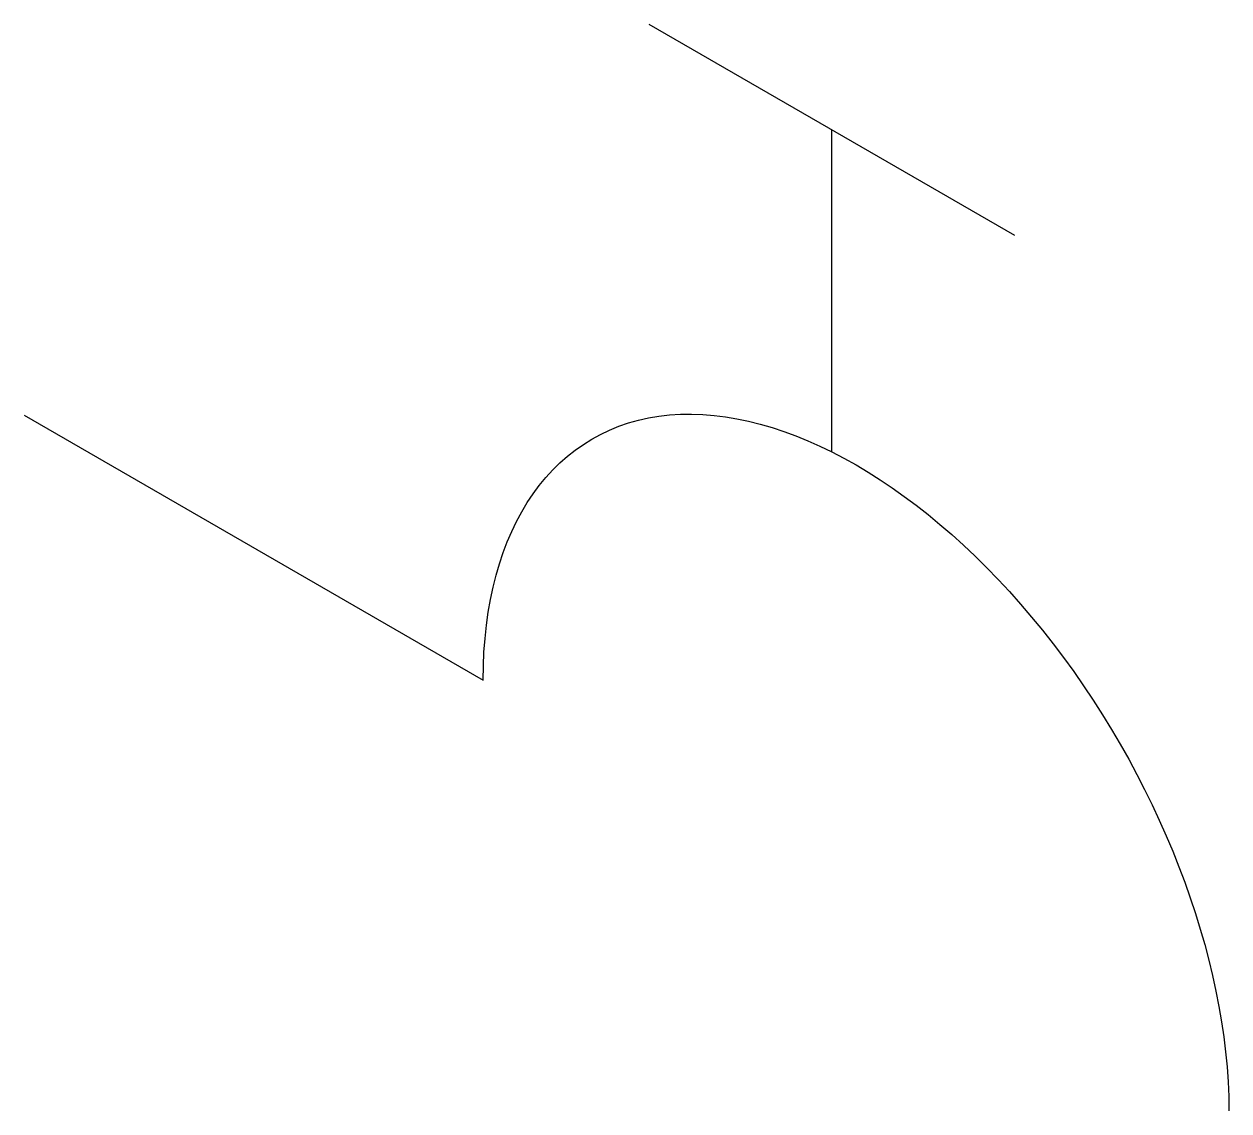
# Model space of a CAD drawing. Header units: millimetres. Extents: x -2846.611 to -2846.428, y 1172.33 to 1172.495.
import ezdxf

# ---------------------------------------------------------------- set-up
doc = ezdxf.new("R2010")
doc.units = ezdxf.units.MM
doc.layers.add('AG_SIMB_ISOMÉTRICOS', color=2, linetype='Continuous')

msp = doc.modelspace()

# ---------------------------------------------------------------- linework, layer by layer
at = {"layer": 'AG_SIMB_ISOMÉTRICOS', "color": 3}
for p, q in [((-2846.51644, 1172.49506), (-2846.46094, 1172.46302)), ((-2846.61127, 1172.43572), (-2846.54158, 1172.39549))]:
    msp.add_line(p, q, dxfattribs=at)
at = {"layer": 'AG_SIMB_ISOMÉTRICOS', "color": 3, "linetype": 'Continuous'}
msp.add_line((-2846.48869, 1172.47904), (-2846.48869, 1172.43016), dxfattribs=at)
at = {"layer": 'AG_SIMB_ISOMÉTRICOS', "color": 3, "extrusion": (0, 0, -1)}
msp.add_ellipse((-2846.48499, 1172.36281), major_axis=(0.04002, -0.06932), ratio=0.57735, start_param=2.356194, end_param=5.497787, dxfattribs=at)

doc.saveas('drawing.dxf')
